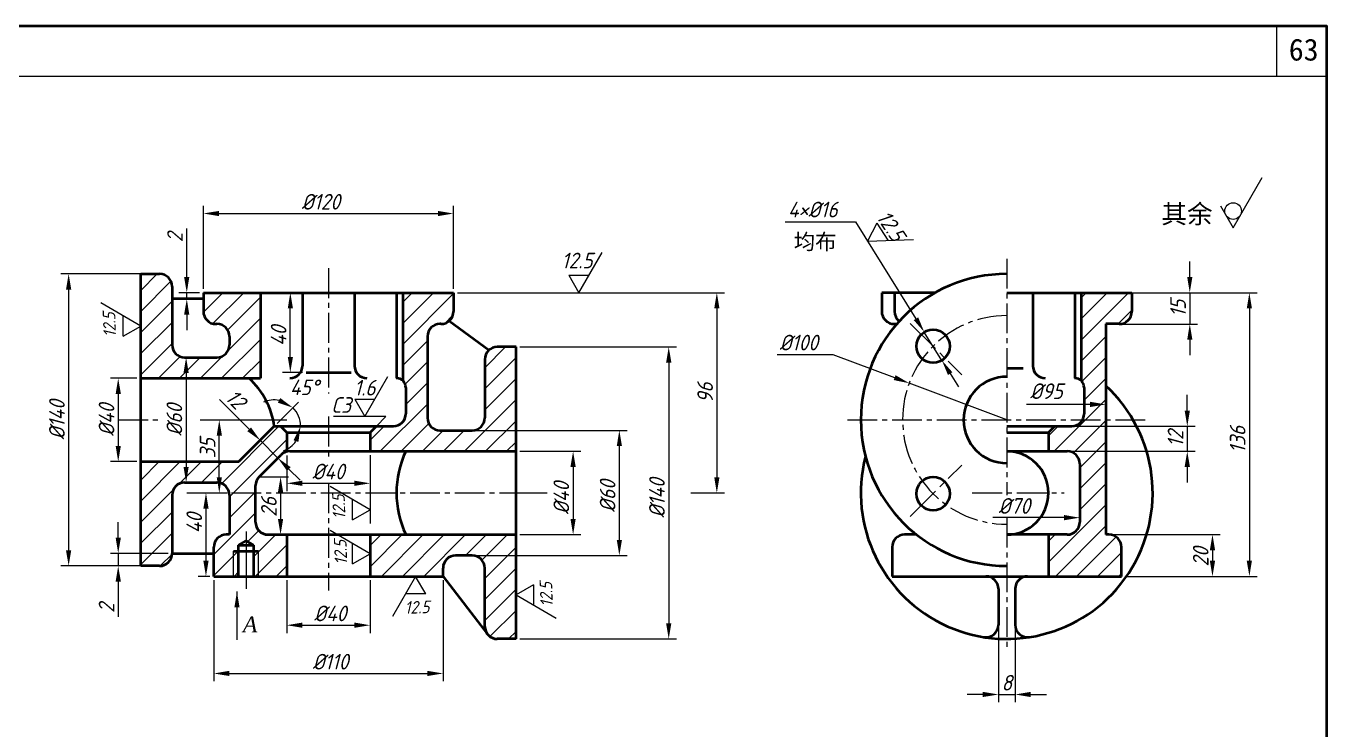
# Model space of a CAD drawing. Header units: millimetres. Extents: x 49 to 379, y 30 to 255.
# Drawn here: x 171 to 379, y 142.5 to 255 of the extents above; entities that cross this region are included whole.
import ezdxf

# ---------------------------------------------------------------- set-up
doc = ezdxf.new("R2010")
doc.units = ezdxf.units.MM
doc.linetypes.add('CENTER2', pattern=[28.575, 19.05, -3.175, 3.175, -3.175])
for name, color, linetype, lineweight in [('中心线', 4, 'CENTER2', 18), ('文字', 7, 'Continuous', 18), ('粗', 1, 'Continuous', 40), ('粗线', 7, 'Continuous', 40), ('细', 84, 'Continuous', 18), ('细线', 7, 'Continuous', 18)]:
    doc.layers.add(name, color=color, linetype=linetype, lineweight=lineweight)
doc.styles.add('GCHZ', font='isocp.shx', dxfattribs={"oblique": 15, "bigfont": 'gbcbig.shx'})
doc.styles.get("Standard").update_dxf_attribs({"font": 'SIMFANG.TTF'})
doc.styles.add('数字', font='isocp.shx', dxfattribs={"oblique": 15, "height": 2.5})
doc.dimstyles.new('Cai-68$0', dxfattribs={"dimscale": 0, "dimtxt": 2.5, "dimasz": 2.5, "dimexe": 1.25, "dimexo": 0.625, "dimtad": 1, "dimdec": 3, "dimlfac": 3, "dimdsep": 46, "dimtxsty": 'GCHZ', "dimcen": 0, "dimclrd": 256, "dimclre": 256, "dimclrt": 256, "dimaunit": 2, "dimazin": 2, "dimtfac": 1, "dimtdec": 3, "dimtmove": 0, "dimatfit": 3, "dimfxl": 0, "dimfrac": 2, "dimlwd": -1, "dimlwe": -1, "dimarcsym": 0})
doc.dimstyles.new('Cai-68$3', dxfattribs={"dimscale": 0, "dimtxt": 2.5, "dimasz": 2.5, "dimexe": 1.25, "dimexo": 0.625, "dimtad": 1, "dimtih": 1, "dimtoh": 1, "dimdec": 3, "dimlfac": 3, "dimdsep": 46, "dimtxsty": 'GCHZ', "dimcen": 0, "dimclrd": 256, "dimclre": 256, "dimclrt": 256, "dimadec": 0, "dimazin": 2, "dimtfac": 1, "dimtdec": 3, "dimtmove": 0, "dimatfit": 3, "dimfxl": 0, "dimlwd": -1, "dimlwe": -1, "dimarcsym": 0})
doc.dimstyles.new('Cai-68$4', dxfattribs={"dimscale": 0, "dimtxt": 2.5, "dimasz": 2.5, "dimexe": 1.25, "dimexo": 0.625, "dimtad": 1, "dimtih": 1, "dimtoh": 1, "dimdec": 3, "dimlfac": 3, "dimdsep": 46, "dimtxsty": 'GCHZ', "dimcen": 0, "dimclrd": 256, "dimclre": 256, "dimclrt": 256, "dimadec": 0, "dimazin": 2, "dimtfac": 1, "dimtdec": 3, "dimtmove": 0, "dimatfit": 3, "dimfxl": 0, "dimlwd": -1, "dimlwe": -1, "dimarcsym": 0})
doc.dimstyles.new('Cai-68$7', dxfattribs={"dimscale": 0, "dimtxt": 2.5, "dimasz": 2.5, "dimexe": 1.25, "dimexo": 0.625, "dimtad": 1, "dimdec": 3, "dimlfac": 3, "dimdsep": 46, "dimtxsty": 'GCHZ', "dimcen": 0, "dimclrd": 256, "dimclre": 256, "dimclrt": 256, "dimadec": 0, "dimazin": 2, "dimtfac": 1, "dimtdec": 3, "dimtmove": 0, "dimatfit": 3, "dimfxl": 0, "dimlwd": -1, "dimlwe": -1, "dimarcsym": 0})
pattern_1 = [(45, (-217, 52.2564), (-1.683798, 1.683798), [])]

# ---------------------------------------------------------------- blocks, each defined once
blk = doc.blocks.new('*D2')
at = {"layer": 'Defpoints', "color": 0}
for p in [(189.32, 198.71), (185.71, 185.38), (189.32, 185.38)]:
    blk.add_point(p, dxfattribs=at)
at = {"layer": '文字'}
for p, q in [((188.7, 198.71), (184.46, 198.71)), ((185.71, 196.21), (185.71, 187.88)), ((188.7, 185.38), (184.46, 185.38))]:
    blk.add_line(p, q, dxfattribs=at)
for points in [[(185.3, 196.21), (186.13, 196.21), (185.71, 198.71)], [(185.3, 187.88), (186.13, 187.88), (185.71, 185.38)]]:
    blk.add_solid(points, dxfattribs=at)
at = {"layer": '文字', "insert": (183.84, 192.05), "char_height": 2.5, "attachment_point": 5, "rotation": 90, "style": 'GCHZ'}
blk.add_mtext('%%C40', dxfattribs=at)
blk = doc.blocks.new('*D3')
at = {"layer": 'Defpoints', "color": 0}
for p in [(189.95, 215.38), (177.78, 168.72), (189.95, 168.72)]:
    blk.add_point(p, dxfattribs=at)
at = {"layer": '文字'}
for p, q in [((189.32, 215.38), (176.53, 215.38)), ((177.78, 212.88), (177.78, 171.22)), ((189.32, 168.72), (176.53, 168.72))]:
    blk.add_line(p, q, dxfattribs=at)
for points in [[(177.36, 212.88), (178.2, 212.88), (177.78, 215.38)], [(177.36, 171.22), (178.2, 171.22), (177.78, 168.72)]]:
    blk.add_solid(points, dxfattribs=at)
at = {"layer": '文字', "insert": (175.91, 192.05), "char_height": 2.5, "attachment_point": 5, "rotation": 90, "style": 'GCHZ'}
blk.add_mtext('%%c140', dxfattribs=at)
blk = doc.blocks.new('*D4')
at = {"layer": 'Defpoints', "color": 0}
for p in [(239.32, 225.04), (199.32, 212.38), (239.32, 212.38)]:
    blk.add_point(p, dxfattribs=at)
at = {"layer": '文字'}
for p, q in [((199.32, 213.01), (199.32, 226.29)), ((201.82, 225.04), (236.82, 225.04)), ((239.32, 213.01), (239.32, 226.29))]:
    blk.add_line(p, q, dxfattribs=at)
for points in [[(201.82, 225.45), (201.82, 224.62), (199.32, 225.04)], [(236.82, 225.45), (236.82, 224.62), (239.32, 225.04)]]:
    blk.add_solid(points, dxfattribs=at)
at = {"layer": '文字', "insert": (218.1, 226.91), "char_height": 2.5, "attachment_point": 5, "style": 'GCHZ'}
blk.add_mtext('%%C120', dxfattribs=at)
blk = doc.blocks.new('*D5')
at = {"layer": 'Defpoints', "color": 0}
for p in [(196.32, 202.05), (196.32, 182.05), (196.57, 182.05)]:
    blk.add_point(p, dxfattribs=at)
at = {"layer": '文字'}
for p, q in [((196.95, 202.05), (197.82, 202.05)), ((196.57, 199.55), (196.57, 184.55)), ((196.95, 182.05), (197.82, 182.05))]:
    blk.add_line(p, q, dxfattribs=at)
for points in [[(196.15, 199.55), (196.98, 199.55), (196.57, 202.05)], [(196.15, 184.55), (196.98, 184.55), (196.57, 182.05)]]:
    blk.add_solid(points, dxfattribs=at)
at = {"layer": '文字', "insert": (194.69, 192.05), "char_height": 2.5, "attachment_point": 5, "rotation": 90, "style": 'GCHZ'}
blk.add_mtext('%%C60', dxfattribs=at)
blk = doc.blocks.new('*D6')
at = {"layer": 'Defpoints', "color": 0}
for p in [(199.6, 192.05), (201.87, 192.05), (199.6, 180.38)]:
    blk.add_point(p, dxfattribs=at)
at = {"layer": '文字'}
for p, q in [((200.22, 192.05), (203.12, 192.05)), ((201.87, 182.88), (201.87, 189.55)), ((200.22, 180.38), (203.12, 180.38))]:
    blk.add_line(p, q, dxfattribs=at)
for points in [[(201.46, 189.55), (202.29, 189.55), (201.87, 192.05)], [(201.46, 182.88), (202.29, 182.88), (201.87, 180.38)]]:
    blk.add_solid(points, dxfattribs=at)
at = {"layer": '文字', "insert": (200, 187.52), "char_height": 2.5, "attachment_point": 5, "rotation": 90, "style": 'GCHZ'}
blk.add_mtext('35', dxfattribs=at)
blk = doc.blocks.new('*D7')
at = {"layer": 'Defpoints', "color": 0}
for p in [(196.68, 180.38), (199.74, 167.05), (200.99, 167.05)]:
    blk.add_point(p, dxfattribs=at)
at = {"layer": '文字'}
for p, q in [((197.3, 180.38), (200.99, 180.38)), ((199.74, 177.88), (199.74, 169.55)), ((200.37, 167.05), (198.49, 167.05))]:
    blk.add_line(p, q, dxfattribs=at)
for points in [[(199.32, 177.88), (200.16, 177.88), (199.74, 180.38)], [(199.32, 169.55), (200.16, 169.55), (199.74, 167.05)]]:
    blk.add_solid(points, dxfattribs=at)
at = {"layer": '文字', "insert": (197.87, 175.55), "char_height": 2.5, "attachment_point": 5, "rotation": 90, "style": 'GCHZ'}
blk.add_mtext('40', dxfattribs=at)
blk = doc.blocks.new('*D8')
at = {"layer": 'Defpoints', "color": 0}
for p in [(194.32, 170.72), (185.71, 168.72), (189.32, 168.72)]:
    blk.add_point(p, dxfattribs=at)
at = {"layer": '文字'}
for p, q in [((185.71, 173.22), (185.71, 175.72)), ((193.7, 170.72), (184.46, 170.72)), ((185.71, 170.72), (185.71, 168.72)), ((188.7, 168.72), (184.46, 168.72)), ((185.71, 166.22), (185.71, 160.57))]:
    blk.add_line(p, q, dxfattribs=at)
for points in [[(185.3, 173.22), (186.13, 173.22), (185.71, 170.72)], [(185.3, 166.22), (186.13, 166.22), (185.71, 168.72)]]:
    blk.add_solid(points, dxfattribs=at)
at = {"layer": '文字', "insert": (183.84, 161.98), "char_height": 2.5, "attachment_point": 5, "rotation": 90, "style": 'GCHZ'}
blk.add_mtext('2', dxfattribs=at)
blk = doc.blocks.new('*D9')
at = {"layer": 'Defpoints', "color": 0}
for p in [(212.66, 167.05), (225.99, 167.05), (225.99, 159.24)]:
    blk.add_point(p, dxfattribs=at)
at = {"layer": '文字'}
for p, q in [((212.66, 166.43), (212.66, 157.99)), ((225.99, 166.43), (225.99, 157.99)), ((215.16, 159.24), (223.49, 159.24))]:
    blk.add_line(p, q, dxfattribs=at)
for points in [[(215.16, 159.66), (215.16, 158.83), (212.66, 159.24)], [(223.49, 159.66), (223.49, 158.83), (225.99, 159.24)]]:
    blk.add_solid(points, dxfattribs=at)
at = {"layer": '文字', "insert": (219.6, 161.12), "char_height": 2.5, "attachment_point": 5, "style": 'GCHZ'}
blk.add_mtext('%%C40', dxfattribs=at)
blk = doc.blocks.new('*D10')
at = {"layer": 'Defpoints', "color": 0}
for p in [(200.99, 167.05), (237.66, 167.05), (237.66, 151.53)]:
    blk.add_point(p, dxfattribs=at)
at = {"layer": '文字'}
for p, q in [((200.99, 166.43), (200.99, 150.28)), ((237.66, 166.43), (237.66, 150.28)), ((203.49, 151.53), (235.16, 151.53))]:
    blk.add_line(p, q, dxfattribs=at)
for points in [[(203.49, 151.95), (203.49, 151.12), (200.99, 151.53)], [(235.16, 151.95), (235.16, 151.12), (237.66, 151.53)]]:
    blk.add_solid(points, dxfattribs=at)
at = {"layer": '文字', "insert": (219.65, 153.41), "char_height": 2.5, "attachment_point": 5, "style": 'GCHZ'}
blk.add_mtext('%%C110', dxfattribs=at)
blk = doc.blocks.new('*D12')
at = {"layer": 'Defpoints', "color": 0}
for p in [(207.66, 182.96), (209.66, 173.72), (211.67, 173.72)]:
    blk.add_point(p, dxfattribs=at)
at = {"layer": '文字'}
for p, q in [((208.28, 182.96), (212.92, 182.96)), ((211.67, 180.46), (211.67, 176.22)), ((210.28, 173.72), (212.92, 173.72))]:
    blk.add_line(p, q, dxfattribs=at)
for points in [[(211.25, 180.46), (212.09, 180.46), (211.67, 182.96)], [(211.25, 176.22), (212.09, 176.22), (211.67, 173.72)]]:
    blk.add_solid(points, dxfattribs=at)
at = {"layer": '文字', "insert": (209.8, 178.13), "char_height": 2.5, "attachment_point": 5, "rotation": 90, "style": 'GCHZ'}
blk.add_mtext('26', dxfattribs=at)
blk = doc.blocks.new('*D13')
at = {"layer": 'Defpoints', "color": 0}
for p in [(208.32, 188.69), (211.15, 185.87), (211.24, 185.96)]:
    blk.add_point(p, dxfattribs=at)
at = {"layer": '文字'}
for p, q in [((206.64, 190.56), (201.88, 195.32)), ((208.76, 189.14), (209.3, 189.67)), ((211.24, 185.96), (208.41, 188.79)), ((211.59, 186.31), (212.12, 186.84)), ((213.01, 184.19), (214.78, 182.42))]:
    blk.add_line(p, q, dxfattribs=at)
for points in [[(206.94, 190.85), (206.35, 190.26), (208.41, 188.79)], [(213.3, 184.49), (212.71, 183.9), (211.24, 185.96)]]:
    blk.add_solid(points, dxfattribs=at)
at = {"layer": '文字', "insert": (204.49, 195.36), "char_height": 2.5, "attachment_point": 5, "rotation": 315, "style": 'GCHZ'}
blk.add_mtext('12', dxfattribs=at)
blk = doc.blocks.new('*D14')
at = {"layer": 'Defpoints', "color": 0}
for p in [(212.66, 186.98), (225.99, 187.05), (225.99, 181.92)]:
    blk.add_point(p, dxfattribs=at)
at = {"layer": '文字'}
for p, q in [((212.66, 186.36), (212.66, 180.67)), ((225.99, 186.42), (225.99, 180.67)), ((215.16, 181.92), (223.49, 181.92))]:
    blk.add_line(p, q, dxfattribs=at)
for points in [[(215.16, 182.34), (215.16, 181.51), (212.66, 181.92)], [(223.49, 182.34), (223.49, 181.51), (225.99, 181.92)]]:
    blk.add_solid(points, dxfattribs=at)
at = {"layer": '文字', "insert": (219.32, 183.8), "char_height": 2.5, "attachment_point": 5, "style": 'GCHZ'}
blk.add_mtext('%%c40', dxfattribs=at)
blk = doc.blocks.new('*D16')
at = {"layer": 'Defpoints', "color": 0}
for p in [(249.32, 187.05), (249.32, 173.72), (258.45, 173.72)]:
    blk.add_point(p, dxfattribs=at)
at = {"layer": '文字'}
for p, q in [((249.95, 187.05), (259.7, 187.05)), ((258.45, 184.55), (258.45, 176.22)), ((249.95, 173.72), (259.7, 173.72))]:
    blk.add_line(p, q, dxfattribs=at)
for points in [[(258.03, 184.55), (258.86, 184.55), (258.45, 187.05)], [(258.03, 176.22), (258.86, 176.22), (258.45, 173.72)]]:
    blk.add_solid(points, dxfattribs=at)
at = {"layer": '文字', "insert": (256.57, 179.55), "char_height": 2.5, "attachment_point": 5, "rotation": 90, "style": 'GCHZ'}
blk.add_mtext('%%c40', dxfattribs=at)
blk = doc.blocks.new('*D17')
at = {"layer": 'Defpoints', "color": 0}
for p in [(242.32, 190.38), (242.32, 170.38), (265.84, 170.38)]:
    blk.add_point(p, dxfattribs=at)
at = {"layer": '文字'}
for p, q in [((242.95, 190.38), (267.09, 190.38)), ((265.84, 187.88), (265.84, 172.88)), ((242.95, 170.38), (267.09, 170.38))]:
    blk.add_line(p, q, dxfattribs=at)
for points in [[(265.43, 187.88), (266.26, 187.88), (265.84, 190.38)], [(265.43, 172.88), (266.26, 172.88), (265.84, 170.38)]]:
    blk.add_solid(points, dxfattribs=at)
at = {"layer": '文字', "insert": (263.97, 179.85), "char_height": 2.5, "attachment_point": 5, "rotation": 90, "style": 'GCHZ'}
blk.add_mtext('%%c60', dxfattribs=at)
blk = doc.blocks.new('*D18')
at = {"layer": 'Defpoints', "color": 0}
for p in [(249.32, 203.72), (249.32, 157.05), (273.74, 157.05)]:
    blk.add_point(p, dxfattribs=at)
at = {"layer": '文字'}
for p, q in [((249.95, 203.72), (274.99, 203.72)), ((273.74, 201.22), (273.74, 159.55)), ((249.95, 157.05), (274.99, 157.05))]:
    blk.add_line(p, q, dxfattribs=at)
for points in [[(273.32, 201.22), (274.16, 201.22), (273.74, 203.72)], [(273.32, 159.55), (274.16, 159.55), (273.74, 157.05)]]:
    blk.add_solid(points, dxfattribs=at)
at = {"layer": '文字', "insert": (271.86, 179.55), "char_height": 2.5, "attachment_point": 5, "rotation": 90, "style": 'GCHZ'}
blk.add_mtext('%%c140', dxfattribs=at)
blk = doc.blocks.new('*D19')
at = {"layer": 'Defpoints', "color": 0}
for p in [(212.36, 212.38), (213.23, 212.38), (215.78, 199.63)]:
    blk.add_point(p, dxfattribs=at)
at = {"layer": '文字'}
for p, q in [((212.99, 212.38), (214.48, 212.38)), ((213.23, 202.13), (213.23, 209.88)), ((215.16, 199.63), (211.98, 199.63))]:
    blk.add_line(p, q, dxfattribs=at)
for points in [[(212.82, 209.88), (213.65, 209.88), (213.23, 212.38)], [(212.82, 202.13), (213.65, 202.13), (213.23, 199.63)]]:
    blk.add_solid(points, dxfattribs=at)
at = {"layer": '文字', "insert": (211.36, 205.49), "char_height": 2.5, "attachment_point": 5, "rotation": 90, "style": 'GCHZ'}
blk.add_mtext('40', dxfattribs=at)
blk = doc.blocks.new('*D20')
at = {"layer": 'Defpoints', "color": 0}
for p in [(199.32, 212.38), (196.67, 211.38), (199.59, 211.38)]:
    blk.add_point(p, dxfattribs=at)
at = {"layer": '文字'}
for p, q in [((196.67, 214.88), (196.67, 222.62)), ((198.7, 212.38), (195.42, 212.38)), ((196.67, 211.38), (196.67, 212.38)), ((198.97, 211.38), (195.42, 211.38)), ((196.67, 208.88), (196.67, 206.38))]:
    blk.add_line(p, q, dxfattribs=at)
for points in [[(196.25, 214.88), (197.08, 214.88), (196.67, 212.38)], [(196.25, 208.88), (197.08, 208.88), (196.67, 211.38)]]:
    blk.add_solid(points, dxfattribs=at)
at = {"layer": '文字', "insert": (194.79, 221.2), "char_height": 2.5, "attachment_point": 5, "rotation": 90, "style": 'GCHZ'}
blk.add_mtext('2', dxfattribs=at)
blk = doc.blocks.new('*D21')
at = {"layer": 'Defpoints', "color": 0}
for p in [(239.32, 212.38), (276.67, 180.38), (281.43, 180.38)]:
    blk.add_point(p, dxfattribs=at)
at = {"layer": '文字'}
for p, q in [((239.95, 212.38), (282.68, 212.38)), ((281.43, 209.88), (281.43, 182.88)), ((277.3, 180.38), (282.68, 180.38))]:
    blk.add_line(p, q, dxfattribs=at)
for points in [[(281.02, 209.88), (281.85, 209.88), (281.43, 212.38)], [(281.02, 182.88), (281.85, 182.88), (281.43, 180.38)]]:
    blk.add_solid(points, dxfattribs=at)
at = {"layer": '文字', "insert": (279.56, 196.39), "char_height": 2.5, "attachment_point": 5, "rotation": 90, "style": 'GCHZ'}
blk.add_mtext('96', dxfattribs=at)
blk = doc.blocks.new('*D34')
at = {"layer": 'Defpoints', "color": 0}
for p in [(314.6, 206.1), (317.42, 201.57)]:
    blk.add_point(p, dxfattribs=at)
at = {"layer": '文字'}
for p, q in [((292.36, 223.73), (303.6, 223.73)), ((303.6, 223.73), (313.28, 208.22)), ((317.42, 201.57), (314.6, 206.1)), ((318.75, 199.45), (320.07, 197.33))]:
    blk.add_line(p, q, dxfattribs=at)
for points in [[(313.63, 208.44), (312.92, 208), (314.6, 206.1)], [(319.1, 199.67), (318.39, 199.23), (317.42, 201.57)]]:
    blk.add_solid(points, dxfattribs=at)
at = {"layer": '文字', "insert": (296.78, 225.67), "char_height": 2.5, "attachment_point": 5, "style": 'GCHZ'}
blk.add_mtext('4×%%c16', dxfattribs=at)
blk = doc.blocks.new('*D35')
at = {"layer": 'Defpoints', "color": 0}
for p in [(312.2, 197.92), (327.8, 192.05)]:
    blk.add_point(p, dxfattribs=at)
at = {"layer": '文字'}
for p, q in [((291.09, 202.53), (299.97, 202.53)), ((299.97, 202.53), (309.86, 198.81)), ((327.8, 192.05), (312.2, 197.92))]:
    blk.add_line(p, q, dxfattribs=at)
blk.add_solid([(310.01, 199.2), (309.71, 198.42), (312.2, 197.92)], dxfattribs=at)
at = {"layer": '文字', "insert": (294.53, 204.41), "char_height": 2.5, "attachment_point": 5, "style": 'GCHZ'}
blk.add_mtext('%%c100', dxfattribs=at)
blk = doc.blocks.new('*D36')
at = {"layer": 'Defpoints', "color": 0}
for p in [(338.18, 191.05), (337.46, 187.05), (356.66, 187.05)]:
    blk.add_point(p, dxfattribs=at)
at = {"layer": '文字'}
for p, q in [((356.66, 193.55), (356.66, 196.05)), ((338.8, 191.05), (357.91, 191.05)), ((356.66, 191.05), (356.66, 187.05)), ((338.09, 187.05), (357.91, 187.05)), ((356.66, 184.55), (356.66, 182.05))]:
    blk.add_line(p, q, dxfattribs=at)
for points in [[(356.24, 193.55), (357.08, 193.55), (356.66, 191.05)], [(356.24, 184.55), (357.08, 184.55), (356.66, 187.05)]]:
    blk.add_solid(points, dxfattribs=at)
at = {"layer": '文字', "insert": (354.78, 189.05), "char_height": 2.5, "attachment_point": 5, "rotation": 90, "style": 'GCHZ'}
blk.add_mtext('12', dxfattribs=at)
blk = doc.blocks.new('*D37')
at = {"layer": 'Defpoints', "color": 0}
for p in [(314.7, 178.62), (339.46, 178.62), (314.7, 176.43)]:
    blk.add_point(p, dxfattribs=at)
at = {"layer": '文字'}
for p, q in [((339.46, 177.99), (339.46, 175.18)), ((336.96, 176.43), (325.55, 176.43))]:
    blk.add_line(p, q, dxfattribs=at)
blk.add_solid([(336.96, 176.85), (336.96, 176.01), (339.46, 176.43)], dxfattribs=at)
at = {"layer": '文字', "insert": (328.99, 178.3), "char_height": 2.5, "attachment_point": 5, "style": 'GCHZ'}
blk.add_mtext('%%c70', dxfattribs=at)
blk = doc.blocks.new('*D38')
at = {"layer": 'Defpoints', "color": 0}
for p in [(343.63, 173.72), (346.13, 167.05), (360.69, 167.05)]:
    blk.add_point(p, dxfattribs=at)
at = {"layer": '文字'}
for p, q in [((344.25, 173.72), (361.94, 173.72)), ((360.69, 171.22), (360.69, 169.55)), ((346.75, 167.05), (361.94, 167.05))]:
    blk.add_line(p, q, dxfattribs=at)
for points in [[(360.27, 171.22), (361.11, 171.22), (360.69, 173.72)], [(360.27, 169.55), (361.11, 169.55), (360.69, 167.05)]]:
    blk.add_solid(points, dxfattribs=at)
at = {"layer": '文字', "insert": (358.81, 170.16), "char_height": 2.5, "attachment_point": 5, "rotation": 90, "style": 'GCHZ'}
blk.add_mtext('20', dxfattribs=at)
blk = doc.blocks.new('*D39')
at = {"layer": 'Defpoints', "color": 0}
for p in [(326.46, 159.31), (329.13, 159.31), (329.13, 148.17)]:
    blk.add_point(p, dxfattribs=at)
at = {"layer": '文字'}
for p, q in [((326.46, 158.69), (326.46, 146.92)), ((329.13, 158.69), (329.13, 146.92)), ((323.96, 148.17), (321.46, 148.17)), ((326.46, 148.17), (329.13, 148.17)), ((331.63, 148.17), (334.13, 148.17))]:
    blk.add_line(p, q, dxfattribs=at)
for points in [[(323.96, 148.59), (323.96, 147.76), (326.46, 148.17)], [(331.63, 148.59), (331.63, 147.76), (329.13, 148.17)]]:
    blk.add_solid(points, dxfattribs=at)
at = {"layer": '文字', "insert": (327.8, 150.05), "char_height": 2.5, "attachment_point": 5, "style": 'GCHZ'}
blk.add_mtext('8', dxfattribs=at)
blk = doc.blocks.new('不加工面')
at = {"layer": '文字'}
for p, q in [((0, 0), (4.62, 8)), ((-2.02, 3.5), (0, 0))]:
    blk.add_line(p, q, dxfattribs=at)
blk.add_circle((0, 2.67), 1.33, dxfattribs=at)
blk = doc.blocks.new('*D46')
at = {"layer": 'Defpoints', "color": 0}
for p in [(338.68, 212.38), (343.63, 207.38), (357.06, 207.38)]:
    blk.add_point(p, dxfattribs=at)
at = {"layer": '文字'}
for p, q in [((357.06, 214.88), (357.06, 217.38)), ((339.3, 212.38), (358.31, 212.38)), ((357.06, 212.38), (357.06, 207.38)), ((344.25, 207.38), (358.31, 207.38)), ((357.06, 204.88), (357.06, 202.38))]:
    blk.add_line(p, q, dxfattribs=at)
for points in [[(356.65, 214.88), (357.48, 214.88), (357.06, 212.38)], [(356.65, 204.88), (357.48, 204.88), (357.06, 207.38)]]:
    blk.add_solid(points, dxfattribs=at)
at = {"layer": '文字', "insert": (355.19, 209.88), "char_height": 2.5, "attachment_point": 5, "rotation": 90, "style": 'GCHZ'}
blk.add_mtext('15', dxfattribs=at)
blk = doc.blocks.new('*D47')
at = {"layer": 'Defpoints', "color": 0}
for p in [(357.06, 212.38), (360.69, 167.05), (366.59, 167.05)]:
    blk.add_point(p, dxfattribs=at)
at = {"layer": '文字'}
for p, q in [((357.69, 212.38), (367.84, 212.38)), ((366.59, 209.88), (366.59, 169.55)), ((361.31, 167.05), (367.84, 167.05))]:
    blk.add_line(p, q, dxfattribs=at)
for points in [[(366.17, 209.88), (367, 209.88), (366.59, 212.38)], [(366.17, 169.55), (367, 169.55), (366.59, 167.05)]]:
    blk.add_solid(points, dxfattribs=at)
at = {"layer": '文字', "insert": (364.71, 188.91), "char_height": 2.5, "attachment_point": 5, "rotation": 90, "style": 'GCHZ'}
blk.add_mtext('136', dxfattribs=at)

msp = doc.modelspace()

# ---------------------------------------------------------------- hatches: boundary and pattern name
at = {"layer": '文字'}
h = msp.add_hatch(dxfattribs=at)
h.set_pattern_fill('ANSI31', color=0, scale=0.75, style=0)
h.set_pattern_definition(pattern_1)
h.paths.add_polyline_path([(194.32318, 213.38151, 0.414213562), (192.32318, 215.38151), (189.32318, 215.38151), (189.32318, 198.71451), (208.44318, 198.71451), (208.44318, 212.38251), (199.32318, 212.38251), (199.32318, 209.38251, 0.414213562), (201.32318, 207.38251), (201.48988, 207.38251, -0.414213562), (203.48988, 205.38251), (203.48988, 204.04851, -0.414213562), (201.48988, 202.04851), (196.32318, 202.04851, -0.414213562), (194.32318, 204.04851)])
h.paths.add_polyline_path([(189.32318, 168.71551), (192.32318, 168.71551, 0.414213562), (194.32318, 170.71551), (194.32318, 180.04851, -0.414213562), (196.32318, 182.04851), (201.48988, 182.04851, -0.365881547), (203.4618, 180.38251), (207.65718, 180.38251), (207.65718, 181.54808, -0.198912367), (208.24297, 182.96229), (211.7434, 186.46272, -0.133916363), (212.65718, 186.98489), (212.65718, 190.04851), (211.65718, 191.04851), (210.67233, 191.04851), (205.00633, 185.38251), (189.32318, 185.38251)])
h.paths.add_polyline_path([(231.20318, 198.33254, -0.213421765), (231.70318, 197.21451), (231.70318, 193.04851, -0.414213562), (229.70318, 191.04851), (226.98918, 191.04851), (225.98918, 190.04851), (225.98918, 187.04851), (249.32318, 187.04851), (249.32318, 203.71551), (246.32318, 203.71551, 0.414213562), (244.32318, 201.71551), (244.32318, 192.38251, -0.414213562), (242.32318, 190.38251), (237.15648, 190.38251, -0.414213562), (235.15648, 192.38251), (235.15648, 205.38251, -0.414213562), (237.15648, 207.38251), (237.32318, 207.38251, 0.414213562), (239.32318, 209.38251), (239.32318, 212.38251), (231.20318, 212.38251)])
h.paths.add_polyline_path([(225.98918, 173.71651), (225.98918, 167.05051), (237.65618, 167.05051), (237.65618, 168.38251, -0.414213562), (239.65618, 170.38251), (242.32318, 170.38251, -0.414213562), (244.32318, 168.38251), (244.32318, 159.04951, 0.414213562), (246.32318, 157.04951), (249.32318, 157.04951), (249.32318, 173.71651)])
h.paths.add_polyline_path([(208.16256, 167.05051), (212.65718, 167.05051), (212.65718, 173.71651), (209.65718, 173.71651, -0.414213562), (207.65718, 175.71651), (207.65718, 180.38251), (203.4618, 180.38251, -0.041971157), (203.48988, 180.04851), (203.48988, 173.71651), (202.99018, 173.71651, 0.414213562), (200.99018, 171.71651), (200.99018, 167.05051), (204.16256, 167.05051), (204.16256, 171.05051), (204.96256, 171.05051), (204.96256, 172.05051), (206.16256, 172.74333), (207.36256, 172.05051), (207.36256, 171.05051), (208.16256, 171.05051)])
h.paths.add_polyline_path([(204.16256, 167.05051), (204.96256, 167.05051), (204.96256, 171.05051), (204.16256, 171.05051)], flags=16)
h.paths.add_polyline_path([(207.36256, 167.05051), (208.16256, 167.05051), (208.16256, 171.05051), (207.36256, 171.05051)], flags=17)
h = msp.add_hatch(dxfattribs=at)
h.set_pattern_fill('ANSI31', color=0, scale=0.75, style=0)
h.set_pattern_definition(pattern_1)
h.paths.add_polyline_path([(343.62877, 207.38251), (345.79537, 207.38251, 0.414213562), (347.79537, 209.38251), (347.79537, 212.38251), (339.67537, 212.38251), (339.67537, 198.33254, -0.213421765), (340.17537, 197.21451), (340.17537, 193.04851, -0.131652498), (339.90742, 192.04851), (343.62877, 192.04851)])
h.paths.add_polyline_path([(343.62877, 192.04851), (339.90742, 192.04851, -0.267949192), (338.17537, 191.04851), (335.46137, 191.04851), (334.46137, 190.04851), (334.46137, 187.04851), (337.46197, 187.04851, -0.414213562), (339.46197, 185.04851), (339.46197, 175.71651, -0.414213562), (337.46197, 173.71651), (334.46137, 173.71651), (334.46137, 167.05051), (346.12837, 167.05051), (346.12837, 171.71651, 0.414213562), (344.12837, 173.71651), (343.62877, 173.71651)])
h.paths.add_polyline_path([(351.65915, 186.77342), (351.65915, 191.32359), (356.90915, 191.32359), (356.90915, 186.77342)], flags=9)

# ---------------------------------------------------------------- linework, layer by layer
at = {"layer": '中心线', "color": 0, "ltscale": 0.25}
for p, q in [((327.79537, 217.80791), (327.79537, 180.03868)), ((219.32318, 216.29741), (219.32318, 196.2813)), ((185.71186, 192.04851), (192.68654, 192.04851)), ((219.32318, 192.57131), (219.32318, 185.81755)), ((302.32414, 192.04851), (350.28554, 192.04851)), ((219.32318, 181.92232), (219.32318, 164.78956)), ((196.67671, 180.38251), (251.01295, 180.38251)), ((322.27993, 180.38251), (336.96283, 180.38251)), ((327.79537, 176.42998), (327.79537, 155.55123))]:
    msp.add_line(p, q, dxfattribs=at)
at = {"layer": '中心线', "color": 0, "ltscale": 0.3}
for p, q in [((312.36362, 207.48026), (320.59078, 199.2531)), ((312.36362, 176.61676), (320.59078, 184.84392))]:
    msp.add_line(p, q, dxfattribs=at)
at = {"layer": '中心线', "color": 0}
for p, q in [((198.78697, 192.04851), (212.65718, 192.04851)), ((206.16256, 174.1956), (206.16256, 165.05407))]:
    msp.add_line(p, q, dxfattribs=at)
at = {"layer": '中心线', "color": 0, "ltscale": 0.25}
msp.add_arc((327.79537, 192.04851), 16.6666, 90, 270, dxfattribs=at)
at = {"layer": '文字', "color": 0}
for p, q in [((74, 247), (379, 247)), ((211.11427, 191.49045), (214.52444, 194.90062)), ((341.12877, 194.52763), (330.95371, 194.52763)), ((343.62877, 195.4338), (343.62877, 193.27763)), ((228.51198, 192.57131), (220.1304, 192.57131)), ((226.98918, 191.04851), (228.51198, 192.57131)), ((225.98918, 180.67232), (225.98918, 175.49813)), ((251.01295, 180.38251), (254.3211, 180.38251))]:
    msp.add_line(p, q, dxfattribs=at)
at = {"layer": '文字'}
for p, q in [((307.04123, 223.49588), (305.52159, 220.6421)), ((307.04123, 223.49588), (308.75285, 220.75294)), ((305.52159, 220.6421), (312.90733, 220.89545)), ((259.38823, 212.38251), (263.08327, 218.78251)), ((257.77165, 215.18251), (259.38823, 212.38251)), ((257.77165, 215.18251), (261.00481, 215.18251)), ((189.32318, 207.05657), (182.92318, 210.75161)), ((186.52318, 205.43999), (186.52318, 208.67315)), ((186.52318, 205.43999), (189.32318, 207.05657)), ((225.13678, 192.57131), (228.83182, 198.97131)), ((223.5202, 195.37131), (225.13678, 192.57131)), ((223.5202, 195.37131), (226.75336, 195.37131)), ((225.98918, 177.69915), (219.58918, 181.39419)), ((223.18918, 176.08257), (223.18918, 179.31573)), ((223.18918, 176.08257), (225.98918, 177.69915)), ((225.98918, 170.66034), (219.58918, 174.35538)), ((223.18918, 169.04376), (223.18918, 172.27692)), ((223.18918, 169.04376), (225.98918, 170.66034)), ((233.26137, 167.05051), (229.56633, 160.65051)), ((234.87795, 164.25051), (233.26137, 167.05051)), ((252.12318, 165.6934), (249.32318, 164.07682)), ((252.12318, 165.6934), (252.12318, 162.46024)), ((234.87795, 164.25051), (231.64479, 164.25051)), ((249.32318, 164.07682), (255.72318, 160.38178))]:
    msp.add_line(p, q, dxfattribs=at)
at = {"layer": '文字', "color": 0}
for start, end in [(79.6488346, 114.2976692), (360, 45), (290.7023308, 325.3511654)]:
    msp.add_arc((210.67233, 191.04851), 4.19771, start, end, dxfattribs=at)
for points in [[(211.6201, 195.54689), (211.23305, 194.8089), (213.64055, 194.01673)], [(341.12877, 194.94429), (341.12877, 194.11096), (343.62877, 194.52763)], [(213.72781, 188.786), (214.52334, 188.53785), (214.87003, 191.04851)]]:
    msp.add_solid(points, dxfattribs=at)
at = {"layer": '粗', "color": 0}
for p, q in [((189.32318, 215.38151), (192.32318, 215.38151)), ((189.32318, 168.71551), (189.32318, 215.38151)), ((194.32318, 213.38151), (194.32318, 204.04851)), ((199.32318, 212.38251), (199.32318, 209.38251)), ((199.32318, 212.38251), (239.32318, 212.38251)), ((208.44318, 212.38251), (208.44318, 198.71451)), ((215.15718, 212.38251), (215.15718, 200.71451)), ((223.48918, 212.38251), (223.48918, 200.71451)), ((230.20318, 212.38251), (230.20318, 198.71451)), ((231.20318, 212.38251), (231.20318, 198.33254)), ((239.32318, 212.38251), (239.32318, 209.38251)), ((316.35171, 212.38251), (307.79537, 212.38251)), ((307.79537, 212.38251), (307.79537, 209.38251)), ((309.86105, 212.38251), (309.86105, 209.38251)), ((327.79537, 212.38251), (347.79537, 212.38251)), ((331.96137, 212.38251), (331.96137, 200.71451)), ((338.67537, 212.38251), (338.67537, 198.71451)), ((339.67537, 212.38251), (339.67537, 198.33254)), ((347.79537, 212.38251), (347.79537, 209.38251)), ((199.32318, 211.38251), (194.32318, 211.38251)), ((201.32318, 207.38251), (201.48988, 207.38251)), ((237.32318, 207.38251), (237.15648, 207.38251)), ((238.64395, 207.88065), (245.00241, 203.21736)), ((309.79537, 207.38251), (310.20852, 207.38251)), ((345.79537, 207.38251), (343.62877, 207.38251)), ((343.62877, 207.38251), (343.62877, 173.71651)), ((203.48988, 205.38251), (203.48988, 204.04851)), ((235.15648, 205.38251), (235.15648, 192.38251)), ((196.32318, 202.04851), (201.48988, 202.04851)), ((249.32318, 203.71551), (246.32318, 203.71551)), ((249.32318, 157.04951), (249.32318, 203.71551)), ((244.32318, 201.71551), (244.32318, 192.38251)), ((327.79537, 200.29646), (330.40405, 200.29646)), ((189.32318, 198.71451), (208.44318, 198.71451)), ((215.78075, 199.62923), (222.96631, 199.62923)), ((230.20318, 198.71451), (230.20318, 198.71451)), ((338.67537, 198.71451), (338.67537, 198.71451)), ((231.70318, 197.21451), (231.70318, 193.04851)), ((340.17537, 197.21451), (340.17537, 193.04851)), ((205.00633, 185.38251), (210.67233, 191.04851)), ((210.67233, 191.04851), (229.70318, 191.04851)), ((211.65718, 191.04851), (212.65718, 190.04851)), ((212.65718, 190.04851), (212.65718, 187.04851)), ((212.65718, 190.04851), (225.98918, 190.04851)), ((226.98918, 191.04851), (225.98918, 190.04851)), ((225.98918, 190.04851), (225.98918, 187.04851)), ((237.15648, 190.38251), (242.32318, 190.38251)), ((327.79537, 191.04851), (338.17537, 191.04851)), ((327.79537, 190.04851), (334.46137, 190.04851)), ((335.46137, 191.04851), (334.46137, 190.04851)), ((334.46137, 190.04851), (334.46137, 187.04851)), ((189.32318, 185.38251), (205.00633, 185.38251)), ((208.24297, 182.96229), (211.7434, 186.46272)), ((213.15761, 187.04851), (249.32318, 187.04851)), ((327.79537, 187.04851), (337.46197, 187.04851)), ((339.46197, 185.04851), (339.46197, 175.71651)), ((196.32318, 182.04851), (201.48988, 182.04851)), ((207.65718, 175.71651), (207.65718, 181.54808)), ((194.32318, 180.04851), (194.32318, 170.71551)), ((203.48988, 180.04851), (203.48988, 173.71651)), ((203.48988, 173.71651), (202.99018, 173.71651)), ((204.96256, 172.05051), (206.16256, 172.74333)), ((207.36256, 172.05051), (206.16256, 172.74333)), ((209.65718, 173.71651), (249.32318, 173.71651)), ((212.65718, 173.71651), (212.65718, 167.05051)), ((225.98918, 173.71651), (225.98918, 167.05051)), ((313.36046, 173.71651), (311.46237, 173.71651)), ((337.46197, 173.71651), (327.79537, 173.71651)), ((334.46137, 173.71651), (334.46137, 167.05051)), ((344.12837, 173.71651), (343.62877, 173.71651)), ((194.32318, 170.71551), (200.99018, 170.71551)), ((200.99018, 167.05051), (200.99018, 171.71651)), ((204.16256, 171.05051), (208.16256, 171.05051)), ((204.96256, 167.05051), (204.96256, 172.05051)), ((204.96256, 172.05051), (207.36256, 172.05051)), ((207.36256, 172.05051), (207.36256, 167.05051)), ((309.46237, 171.71651), (309.46237, 167.05051)), ((346.12837, 167.05051), (346.12837, 171.71651)), ((192.32318, 168.71551), (189.32318, 168.71551)), ((242.32318, 170.38251), (239.65618, 170.38251)), ((200.99018, 167.05051), (237.65618, 167.05051)), ((237.65618, 167.05051), (237.65618, 168.38251)), ((237.65618, 167.05051), (244.73703, 157.83126)), ((244.32318, 159.04951), (244.32318, 168.38251)), ((309.46237, 167.05051), (346.12837, 167.05051)), ((326.46237, 165.05051), (326.46237, 159.31148)), ((329.12837, 165.05051), (329.12837, 159.31148)), ((249.32318, 157.04951), (246.32318, 157.04951))]:
    msp.add_line(p, q, dxfattribs=at)
for centre in [(316.01031, 203.83357), (316.01031, 180.26344)]:
    msp.add_circle(centre, 2.666, dxfattribs=at)
for centre, radius, start, end in [((192.32318, 213.38151), 2, 0, 90), ((327.79537, 192.04851), 23.333, 90, 270), ((201.32318, 209.38251), 2, 180, 270), ((237.32318, 209.38251), 2, 270, 0), ((309.79537, 209.38251), 2, 180, 270), ((311.86105, 209.38251), 2, 180, 231.1035534), ((345.79537, 209.38251), 2, 270, 0), ((201.48988, 205.38251), 2, 0, 90), ((237.15648, 205.38251), 2, 90, 180), ((196.32318, 204.04851), 2, 180, 270), ((201.48988, 204.04851), 2, 270, 0), ((246.32318, 201.71551), 2, 90, 180), ((213.15718, 200.71451), 2, 270, 0), ((225.48918, 200.71451), 2, 180, 270), ((333.96137, 200.71451), 2, 180, 270), ((197.75049, 189.13879), 13.0622, 8.4068895, 47.1457602), ((230.20318, 197.21451), 1.5, 0, 90), ((327.79537, 192.04851), 6.90115, 90, 270), ((338.67537, 197.21451), 1.5, 0, 90), ((327.79537, 180.38251), 23.333, 165.5231218, 47.2669109), ((229.70318, 193.04851), 2, 270, 360), ((237.15648, 192.38251), 2, 180, 270), ((242.32318, 192.38251), 2, 270, 0), ((338.17537, 193.04851), 2, 270, 0), ((213.15761, 185.04851), 2, 90, 135), ((245.76503, 180.38251), 15.56185, 154.6367787, 205.3632213), ((327.79537, 180.38251), 6.666, 270, 90), ((337.46197, 185.04851), 2, 0, 90), ((196.32318, 180.04851), 2, 90, 180), ((201.48988, 180.04851), 2, 0, 90), ((209.65718, 181.54808), 2, 135, 180), ((209.65718, 175.71651), 2, 180, 270), ((337.46197, 175.71651), 2, 270, 0), ((202.99018, 171.71651), 2, 90, 180), ((311.46237, 171.71651), 2, 90, 180), ((344.12837, 171.71651), 2, 0, 90), ((192.32318, 170.71551), 2, 270, 360), ((239.65618, 168.38251), 2, 90, 180), ((242.32318, 168.38251), 2, 0, 90), ((324.46237, 165.05051), 2, 0, 90), ((331.12837, 165.05051), 2, 90, 180), ((246.32318, 159.04951), 2, 180, 270), ((324.46237, 159.31148), 2, 261.0114654, 0), ((331.12837, 159.31148), 2, 180, 278.9885346)]:
    msp.add_arc(centre, radius, start, end, dxfattribs=at)
at = {"layer": '粗线', "color": 0}
msp.add_lwpolyline([(49, 30), (379, 30), (379, 255), (49, 255)], close=True, dxfattribs=at)
at = {"layer": '细', "color": 0}
for p, q in [((204.16256, 167.05051), (204.16256, 171.05051)), ((208.16256, 167.05051), (208.16256, 171.05051))]:
    msp.add_line(p, q, dxfattribs=at)
at = {"layer": '细线', "color": 0}
for p, q in [((371, 247), (371, 255)), ((49, 247), (379, 247)), ((159, 247), (269, 247))]:
    msp.add_line(p, q, dxfattribs=at)

# ---------------------------------------------------------------- block references
at = {"layer": '文字', "color": 0}
msp.add_blockref('不加工面', (363.99435, 222.76722), dxfattribs=at)

# ---------------------------------------------------------------- texts
for s, height, p in [('其余', 3, (352.52665, 223.46354)), ('均布', 2.5, (293.74546, 219.29046))]:
    msp.add_text(s, height=height, dxfattribs=at).set_placement(p)
at = {"layer": '文字', "char_height": 2, "attachment_point": 1, "style": '数字'}
for s, insert, width, rotation in [('{\\H1.25x;12.5}', (308.92884, 225.8265), 4.4591872, 303.9279607), ('12.5', (183.35655, 205.23944), 5.535577, 91.8491665), ('12.5', (220.04722, 176.14008), 5.535577, 91.8491665), ('12.5', (220.32965, 168.85956), 5.535577, 91.8491665), ('12.5', (253.22237, 162.14184), 5.535577, 91.8491665), ('12.5', (231.47867, 163.05271), 5.535577, 1.8491665)]:
    msp.add_mtext(s, dxfattribs=dict(at, insert=insert, width=width, rotation=rotation))
at = {"layer": '文字', "insert": (256.60745, 218.77567), "char_height": 2, "width": 4.4591872, "attachment_point": 1, "style": '数字'}
msp.add_mtext('{\\H1.25x;12.5}', dxfattribs=at)
at = {"layer": '文字', "color": 0, "attachment_point": 5, "style": '数字'}
for s, insert, char_height in [('{\\H1.25x;45\\Fisocp.shx,gbcbig.shx|c134;°}', (215.4743, 197.2576), 2), ('{\\H1.25x;1.6}', (225.13332, 197.20116), 2), ('%%c95', (334.13304, 196.64362), 2.5), ('{\\H1.25x;C3}', (221.34879, 194.43569), 2)]:
    msp.add_mtext(s, dxfattribs=dict(at, insert=insert, char_height=char_height))
at = {"layer": '文字', "insert": (205.64266, 160.61342), "char_height": 2.5, "width": 11.4808923, "attachment_point": 1}
msp.add_mtext('{\\fTimes New Roman|b0|i1|c0|p18;A}', dxfattribs=at)
at = {"layer": '细线', "color": 0, "insert": (372.89444, 252.98085), "char_height": 3.5, "width": 5.5322, "attachment_point": 1}
msp.add_mtext('{\\fSimSun|b0|i0|c134|p2;63}', dxfattribs=at)

# ---------------------------------------------------------------- dimensions: what is measured, and where the dimension line sits
at = {"layer": '文字', "color": 0}
for base, p1, p2, text, override, picture, middle in [((239.32318, 225.03771), (199.32318, 212.38251), (239.32318, 212.38251), '%%C120', {"dimscale": 1}, '*D4', (218.09668, 225.03771)), ((225.98918, 181.92232), (212.65718, 186.98489), (225.98918, 187.04851), '%%c40', {"dimscale": 1}, '*D14', (219.32318, 181.92232)), ((314.70197, 176.42998), (339.46197, 178.61735), (314.70197, 178.61735), '%%c70', {"dimscale": 1, "dimse2": 1, "dimsd2": 1}, '*D37', (328.99424, 176.42998)), ((237.65618, 151.53263), (200.99018, 167.05051), (237.65618, 167.05051), '%%C110', {"dimscale": 1}, '*D10', (219.65172, 151.53263)), ((225.98918, 159.24341), (212.65718, 167.05051), (225.98918, 167.05051), '%%C40', {"dimscale": 1}, '*D9', (219.59593, 159.24341)), ((329.12837, 148.17397), (326.46237, 159.31148), (329.12837, 159.31148), '8', {"dimscale": 1}, '*D39', (327.79537, 148.17397))]:
    dim = msp.add_linear_dim(base=base, p1=p1, p2=p2, text=text, dimstyle='Cai-68$0', override=override, dxfattribs=at)
    dim.commit()
    dim.dimension.update_dxf_attribs({"geometry": picture, "text_midpoint": middle, "dimtype": 160})
dim = msp.add_diameter_dim_2p(p1=(317.42167, 201.57181), p2=(314.59894, 206.09534), text='4×%%c16', dimstyle='Cai-68$3', override={"dimscale": 1}, dxfattribs=at)
dim.commit()
dim.dimension.update_dxf_attribs({"geometry": '*D34', "text_midpoint": (296.7795, 223.72737), "dimtype": 163})
for base, p1, p2, text, picture, middle in [((196.66576, 211.38251), (199.32318, 212.38251), (199.59113, 211.38251), '2', '*D20', (196.66576, 221.20086)), ((177.78117, 168.71551), (189.94818, 215.38151), (189.94818, 168.71551), '%%c140', '*D3', (177.78117, 192.04851)), ((213.23465, 212.38251), (215.78075, 199.62923), (212.36352, 212.38251), '40', '*D19', (213.23465, 205.48507)), ((366.5853, 167.05051), (357.06437, 212.38251), (360.6885, 167.05051), '136', '*D47', (366.5853, 188.90556)), ((196.565, 182.04851), (196.32318, 202.04851), (196.32318, 182.04851), '%%C60', '*D5', (196.565, 192.04851)), ((273.73897, 157.04951), (249.32318, 203.71551), (249.32318, 157.04951), '%%c140', '*D18', (273.73897, 179.55338)), ((185.71186, 185.38251), (189.32318, 198.71451), (189.32318, 185.38251), '%%C40', '*D2', (185.71186, 192.04851)), ((201.87211, 192.04851), (199.59763, 180.38251), (199.59763, 192.04851), '35', '*D6', (201.87211, 187.52163)), ((265.84265, 170.38251), (242.32318, 190.38251), (242.32318, 170.38251), '%%c60', '*D17', (265.84265, 179.85304)), ((258.4461, 173.71651), (249.32318, 187.04851), (249.32318, 173.71651), '%%c40', '*D16', (258.4461, 179.55338)), ((211.67132, 173.71651), (207.65718, 182.96229), (209.65718, 173.71651), '26', '*D12', (211.67132, 178.12629)), ((199.74018, 167.05051), (196.67671, 180.38251), (200.99018, 167.05051), '40', '*D7', (199.74018, 175.54998)), ((185.71186, 168.71551), (194.32318, 170.71551), (189.32318, 168.71551), '2', '*D8', (185.71186, 161.98286)), ((360.6885, 167.05051), (343.62877, 173.71651), (346.12837, 167.05051), '20', '*D38', (360.6885, 170.16313))]:
    dim = msp.add_linear_dim(base=base, p1=p1, p2=p2, angle=90, text=text, dimstyle='Cai-68$0', override={"dimscale": 1}, dxfattribs=at)
    dim.commit()
    dim.dimension.update_dxf_attribs({"geometry": picture, "text_midpoint": middle, "dimtype": 160})
for base, p1, p2, angle, picture, middle, dimtype in [((357.06437, 207.38251), (338.67537, 212.38251), (343.62877, 207.38251), 90, '*D46', (357.06437, 209.88251), 160), ((281.43258, 180.38251), (239.32318, 212.38251), (276.67369, 180.38251), 90, '*D21', (281.43258, 196.39047), 160), ((211.24055, 185.95987), (208.31865, 188.69483), (211.14708, 185.8664), 315, '*D13', (203.16178, 194.03865), 161), ((356.65915, 187.04851), (338.17537, 191.04851), (337.46197, 187.04851), 90, '*D36', (356.65915, 189.04851), 160)]:
    dim = msp.add_linear_dim(base=base, p1=p1, p2=p2, angle=angle, dimstyle='Cai-68$0', override={"dimscale": 1}, dxfattribs=at)
    dim.commit()
    dim.dimension.update_dxf_attribs({"geometry": picture, "text_midpoint": middle, "dimtype": dimtype})
dim = msp.add_radius_dim(center=(327.79537, 192.04851), mpoint=(312.19903, 197.9247), text='%%c100', dimstyle='Cai-68$4', override={"dimscale": 1}, dxfattribs=at)
dim.commit()
dim.dimension.update_dxf_attribs({"geometry": '*D35', "text_midpoint": (294.52618, 202.53279), "dimtype": 164})

# ---------------------------------------------------------------- leaders
msp.add_leader([(204.69612, 164.60271), (204.69612, 156.91993)], dimstyle='Cai-68$7', override={"dimscale": 1, "dimtad": 0}, dxfattribs=at)

doc.saveas('drawing.dxf')
